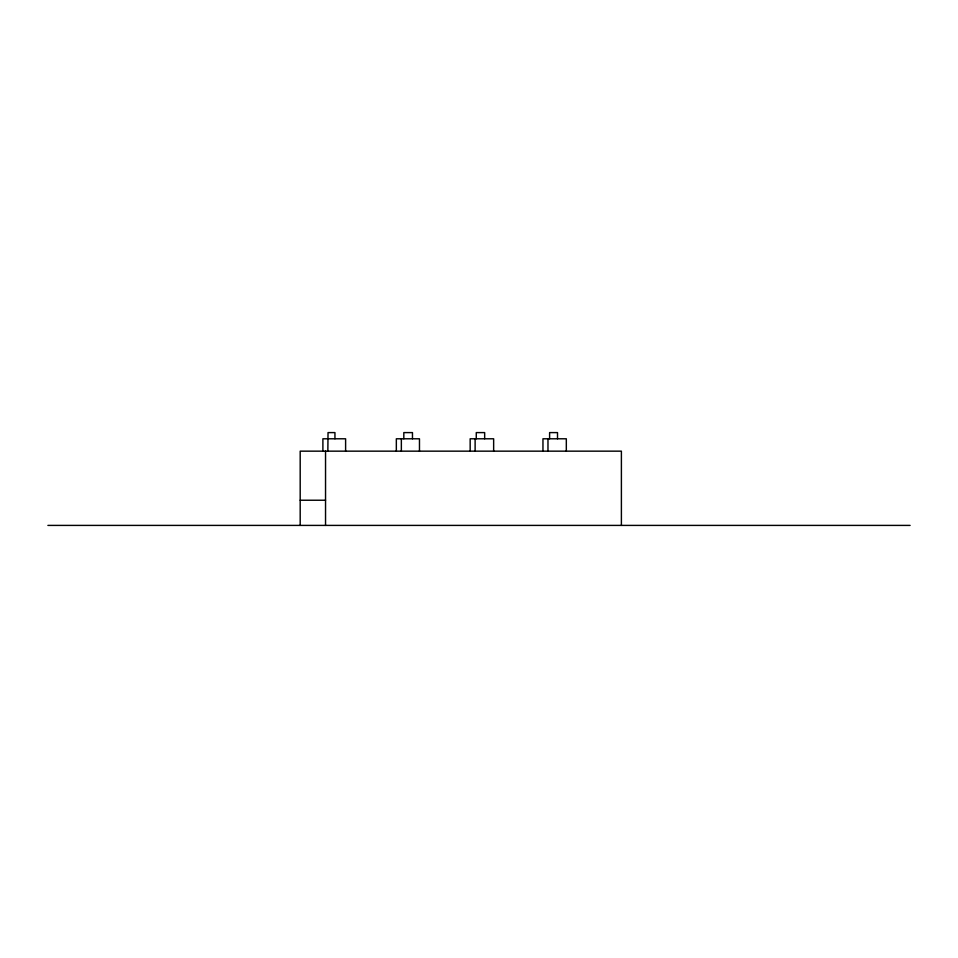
<?xml version="1.0" encoding="UTF-8"?>
<svg xmlns="http://www.w3.org/2000/svg" width="958" height="958" viewBox="0 0 958 958"><rect width="100%" height="100%" fill="white"/><g stroke="black" fill="none" stroke-linecap="round" stroke-linejoin="round"><path stroke-width="1.44" d="M300.189 500.232L325.54 500.232M47.9 525.403L910.1 525.403M621.395 525.403L621.395 451.158L300.189 451.158L300.189 525.403M566.322 451.158L566.322 438.788L542.958 438.788L542.958 451.158M557.508 438.788L557.508 432.597L549.605 432.597L549.605 438.788M547.976 438.788L547.976 451.158M493.645 451.158L493.645 438.788L470.162 438.788L470.162 451.158M484.664 438.788L484.664 432.597L476.27 432.597L476.27 438.788M475.12 438.788L475.12 451.158M419.472 451.158L419.472 438.788L396.337 438.788L396.337 451.158M412.467 438.788L412.467 432.597L403.821 432.597L403.821 438.788M401.354 438.788L401.354 451.158M345.61 451.158L345.61 438.788L322.894 438.788L322.894 451.158M334.941 438.788L334.941 432.597L328.031 432.597L327.852 451.158M325.54 451.158L325.54 525.403"/></g></svg>
